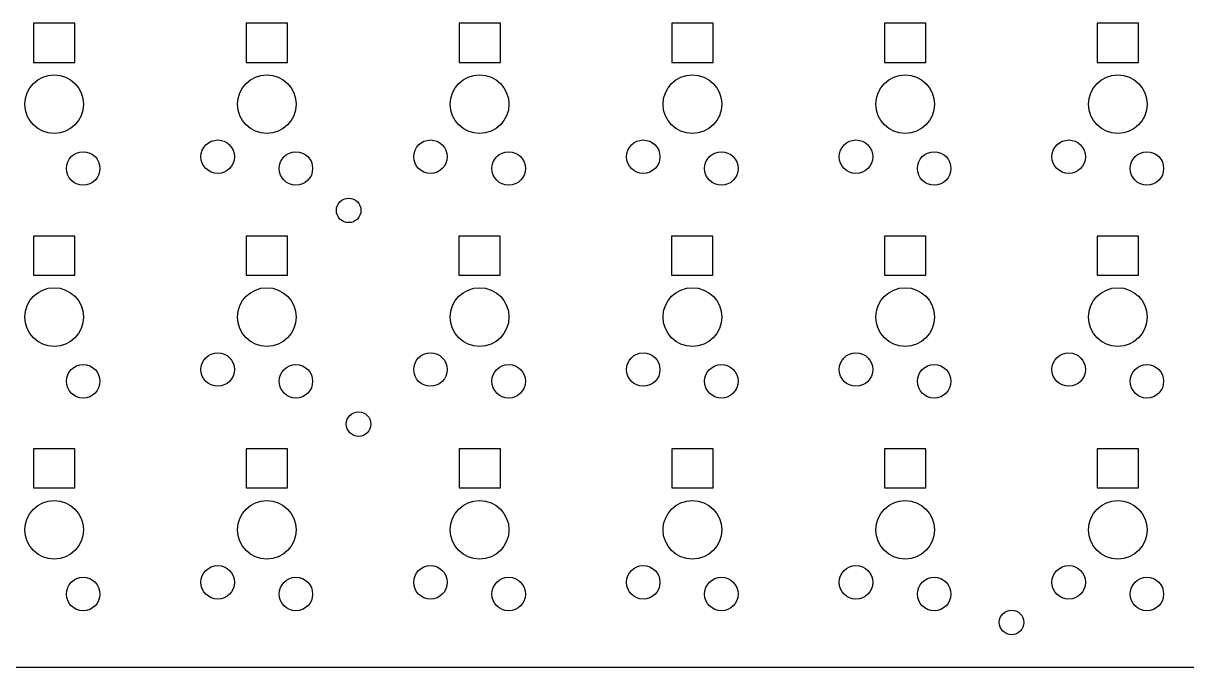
# Model space of a CAD drawing. Header units: millimetres. Extents: x 59 to 476, y -197 to -38.
# Drawn here: x 269.9 to 374.1, y -197.5 to -139.8 of the extents above; entities that cross this region are included whole.
import ezdxf

# ---------------------------------------------------------------- set-up
doc = ezdxf.new("R2010")
doc.units = ezdxf.units.MM
doc.layers.add('Part__Feature122', color=7, linetype='CONTINUOUS')

msp = doc.modelspace()

# ---------------------------------------------------------------- linework, layer by layer
at = {"layer": 'Part__Feature122'}
for p, q in [((270.815, -139.79), (270.815, -143.29)), ((274.515, -139.79), (270.815, -139.79)), ((270.815, -139.79, 1.6), (270.815, -143.29, 1.6)), ((274.515, -139.79, 1.6), (270.815, -139.79, 1.6)), ((270.815, -139.79), (270.815, -139.79, 1.6)), ((270.815, -139.79, 1.6), (270.815, -143.29, 1.6)), ((270.815, -139.79), (270.815, -143.29)), ((274.515, -139.79, 1.6), (270.815, -139.79, 1.6)), ((270.815, -139.79), (270.815, -139.79, 1.6)), ((274.515, -139.79), (270.815, -139.79)), ((274.515, -143.29), (274.515, -139.79)), ((274.515, -143.29, 1.6), (274.515, -139.79, 1.6)), ((274.515, -143.29, 1.6), (274.515, -139.79, 1.6)), ((274.515, -139.79), (274.515, -139.79, 1.6)), ((274.515, -143.29), (274.515, -139.79)), ((274.515, -139.79), (274.515, -139.79, 1.6)), ((289.865, -139.79), (289.865, -143.29)), ((293.565, -139.79), (289.865, -139.79)), ((289.865, -139.79, 1.6), (289.865, -143.29, 1.6)), ((293.565, -139.79, 1.6), (289.865, -139.79, 1.6)), ((289.865, -139.79), (289.865, -139.79, 1.6)), ((289.865, -139.79, 1.6), (289.865, -143.29, 1.6)), ((289.865, -139.79), (289.865, -143.29)), ((293.565, -139.79, 1.6), (289.865, -139.79, 1.6)), ((289.865, -139.79), (289.865, -139.79, 1.6)), ((293.565, -139.79), (289.865, -139.79)), ((293.565, -143.29), (293.565, -139.79)), ((293.565, -143.29, 1.6), (293.565, -139.79, 1.6)), ((293.565, -143.29, 1.6), (293.565, -139.79, 1.6)), ((293.565, -139.79), (293.565, -139.79, 1.6)), ((293.565, -143.29), (293.565, -139.79)), ((293.565, -139.79), (293.565, -139.79, 1.6)), ((308.915, -139.79), (308.915, -143.29)), ((312.615, -139.79), (308.915, -139.79)), ((308.915, -139.79, 1.6), (308.915, -143.29, 1.6)), ((312.615, -139.79, 1.6), (308.915, -139.79, 1.6)), ((308.915, -139.79), (308.915, -139.79, 1.6)), ((308.915, -139.79, 1.6), (308.915, -143.29, 1.6)), ((308.915, -139.79), (308.915, -143.29)), ((312.615, -139.79, 1.6), (308.915, -139.79, 1.6)), ((308.915, -139.79), (308.915, -139.79, 1.6)), ((312.615, -139.79), (308.915, -139.79)), ((312.615, -143.29), (312.615, -139.79)), ((312.615, -143.29, 1.6), (312.615, -139.79, 1.6)), ((312.615, -143.29, 1.6), (312.615, -139.79, 1.6)), ((312.615, -139.79), (312.615, -139.79, 1.6)), ((312.615, -143.29), (312.615, -139.79)), ((312.615, -139.79), (312.615, -139.79, 1.6)), ((327.965, -139.79), (327.965, -143.29)), ((331.665, -139.79), (327.965, -139.79)), ((327.965, -139.79, 1.6), (327.965, -143.29, 1.6)), ((331.665, -139.79, 1.6), (327.965, -139.79, 1.6)), ((327.965, -139.79), (327.965, -139.79, 1.6)), ((327.965, -139.79, 1.6), (327.965, -143.29, 1.6)), ((327.965, -139.79), (327.965, -143.29)), ((331.665, -139.79, 1.6), (327.965, -139.79, 1.6)), ((327.965, -139.79), (327.965, -139.79, 1.6)), ((331.665, -139.79), (327.965, -139.79)), ((331.665, -143.29), (331.665, -139.79)), ((331.665, -143.29, 1.6), (331.665, -139.79, 1.6)), ((331.665, -143.29, 1.6), (331.665, -139.79, 1.6)), ((331.665, -139.79), (331.665, -139.79, 1.6)), ((331.665, -143.29), (331.665, -139.79)), ((331.665, -139.79), (331.665, -139.79, 1.6)), ((347.015, -139.79), (347.015, -143.29)), ((350.715, -139.79), (347.015, -139.79)), ((347.015, -139.79, 1.6), (347.015, -143.29, 1.6)), ((350.715, -139.79, 1.6), (347.015, -139.79, 1.6)), ((347.015, -139.79), (347.015, -139.79, 1.6)), ((347.015, -139.79, 1.6), (347.015, -143.29, 1.6)), ((347.015, -139.79), (347.015, -143.29)), ((350.715, -139.79, 1.6), (347.015, -139.79, 1.6)), ((347.015, -139.79), (347.015, -139.79, 1.6)), ((350.715, -139.79), (347.015, -139.79)), ((350.715, -143.29), (350.715, -139.79)), ((350.715, -143.29, 1.6), (350.715, -139.79, 1.6)), ((350.715, -143.29, 1.6), (350.715, -139.79, 1.6)), ((350.715, -139.79), (350.715, -139.79, 1.6)), ((350.715, -143.29), (350.715, -139.79)), ((350.715, -139.79), (350.715, -139.79, 1.6)), ((366.065, -139.79), (366.065, -143.29)), ((369.765, -139.79), (366.065, -139.79)), ((366.065, -139.79, 1.6), (366.065, -143.29, 1.6)), ((369.765, -139.79, 1.6), (366.065, -139.79, 1.6)), ((366.065, -139.79), (366.065, -139.79, 1.6)), ((366.065, -139.79, 1.6), (366.065, -143.29, 1.6)), ((366.065, -139.79), (366.065, -143.29)), ((369.765, -139.79, 1.6), (366.065, -139.79, 1.6)), ((366.065, -139.79), (366.065, -139.79, 1.6)), ((369.765, -139.79), (366.065, -139.79)), ((369.765, -143.29), (369.765, -139.79)), ((369.765, -143.29, 1.6), (369.765, -139.79, 1.6)), ((369.765, -143.29, 1.6), (369.765, -139.79, 1.6)), ((369.765, -139.79), (369.765, -139.79, 1.6)), ((369.765, -143.29), (369.765, -139.79)), ((369.765, -139.79), (369.765, -139.79, 1.6)), ((270.815, -143.29), (274.515, -143.29)), ((270.815, -143.29, 1.6), (274.515, -143.29, 1.6)), ((270.815, -143.29), (270.815, -143.29, 1.6)), ((270.815, -143.29, 1.6), (274.515, -143.29, 1.6)), ((270.815, -143.29), (274.515, -143.29)), ((270.815, -143.29), (270.815, -143.29, 1.6)), ((274.515, -143.29), (274.515, -143.29, 1.6)), ((274.515, -143.29), (274.515, -143.29, 1.6)), ((289.865, -143.29), (293.565, -143.29)), ((289.865, -143.29, 1.6), (293.565, -143.29, 1.6)), ((289.865, -143.29), (289.865, -143.29, 1.6)), ((289.865, -143.29, 1.6), (293.565, -143.29, 1.6)), ((289.865, -143.29), (293.565, -143.29)), ((289.865, -143.29), (289.865, -143.29, 1.6)), ((293.565, -143.29), (293.565, -143.29, 1.6)), ((293.565, -143.29), (293.565, -143.29, 1.6)), ((308.915, -143.29), (312.615, -143.29)), ((308.915, -143.29, 1.6), (312.615, -143.29, 1.6)), ((308.915, -143.29), (308.915, -143.29, 1.6)), ((308.915, -143.29, 1.6), (312.615, -143.29, 1.6)), ((308.915, -143.29), (312.615, -143.29)), ((308.915, -143.29), (308.915, -143.29, 1.6)), ((312.615, -143.29), (312.615, -143.29, 1.6)), ((312.615, -143.29), (312.615, -143.29, 1.6)), ((327.965, -143.29), (331.665, -143.29)), ((327.965, -143.29, 1.6), (331.665, -143.29, 1.6)), ((327.965, -143.29), (327.965, -143.29, 1.6)), ((327.965, -143.29, 1.6), (331.665, -143.29, 1.6)), ((327.965, -143.29), (331.665, -143.29)), ((327.965, -143.29), (327.965, -143.29, 1.6)), ((331.665, -143.29), (331.665, -143.29, 1.6)), ((331.665, -143.29), (331.665, -143.29, 1.6)), ((347.015, -143.29), (350.715, -143.29)), ((347.015, -143.29, 1.6), (350.715, -143.29, 1.6)), ((347.015, -143.29), (347.015, -143.29, 1.6)), ((347.015, -143.29, 1.6), (350.715, -143.29, 1.6)), ((347.015, -143.29), (350.715, -143.29)), ((347.015, -143.29), (347.015, -143.29, 1.6)), ((350.715, -143.29), (350.715, -143.29, 1.6)), ((350.715, -143.29), (350.715, -143.29, 1.6)), ((366.065, -143.29), (369.765, -143.29)), ((366.065, -143.29, 1.6), (369.765, -143.29, 1.6)), ((366.065, -143.29), (366.065, -143.29, 1.6)), ((366.065, -143.29, 1.6), (369.765, -143.29, 1.6)), ((366.065, -143.29), (369.765, -143.29)), ((366.065, -143.29), (366.065, -143.29, 1.6)), ((369.765, -143.29), (369.765, -143.29, 1.6)), ((369.765, -143.29), (369.765, -143.29, 1.6)), ((272.66, -149.665), (272.66, -149.665, 1.6)), ((272.66, -149.665), (272.66, -149.665, 1.6)), ((291.71, -149.665), (291.71, -149.665, 1.6)), ((291.71, -149.665), (291.71, -149.665, 1.6)), ((310.76, -149.665), (310.76, -149.665, 1.6)), ((310.76, -149.665), (310.76, -149.665, 1.6)), ((329.81, -149.665), (329.81, -149.665, 1.6)), ((329.81, -149.665), (329.81, -149.665, 1.6)), ((348.86, -149.665), (348.86, -149.665, 1.6)), ((348.86, -149.665), (348.86, -149.665, 1.6)), ((367.91, -149.665), (367.91, -149.665, 1.6)), ((367.91, -149.665), (367.91, -149.665, 1.6)), ((287.31, -153.24), (287.31, -153.24, 1.6)), ((287.31, -153.24), (287.31, -153.24, 1.6)), ((306.36, -153.24), (306.36, -153.24, 1.6)), ((306.36, -153.24), (306.36, -153.24, 1.6)), ((325.41, -153.24), (325.41, -153.24, 1.6)), ((325.41, -153.24), (325.41, -153.24, 1.6)), ((344.46, -153.24), (344.46, -153.24, 1.6)), ((344.46, -153.24), (344.46, -153.24, 1.6)), ((363.51, -153.24), (363.51, -153.24, 1.6)), ((363.51, -153.24), (363.51, -153.24, 1.6)), ((275.26, -154.29), (275.26, -154.29, 1.6)), ((275.26, -154.29), (275.26, -154.29, 1.6)), ((294.31, -154.29), (294.31, -154.29, 1.6)), ((294.31, -154.29), (294.31, -154.29, 1.6)), ((313.36, -154.29), (313.36, -154.29, 1.6)), ((313.36, -154.29), (313.36, -154.29, 1.6)), ((332.41, -154.29), (332.41, -154.29, 1.6)), ((332.41, -154.29), (332.41, -154.29, 1.6)), ((351.46, -154.29), (351.46, -154.29, 1.6)), ((351.46, -154.29), (351.46, -154.29, 1.6)), ((370.51, -154.29), (370.51, -154.29, 1.6)), ((370.51, -154.29), (370.51, -154.29, 1.6)), ((299.035, -157.64), (299.035, -157.64, 1.6)), ((299.035, -157.64), (299.035, -157.64, 1.6)), ((270.805, -158.84), (270.805, -162.34)), ((274.505, -158.84), (270.805, -158.84)), ((270.805, -158.84, 1.6), (270.805, -162.34, 1.6)), ((274.505, -158.84, 1.6), (270.805, -158.84, 1.6)), ((270.805, -158.84), (270.805, -158.84, 1.6)), ((270.805, -158.84, 1.6), (270.805, -162.34, 1.6)), ((270.805, -158.84), (270.805, -162.34)), ((274.505, -158.84, 1.6), (270.805, -158.84, 1.6)), ((270.805, -158.84), (270.805, -158.84, 1.6)), ((274.505, -158.84), (270.805, -158.84)), ((274.505, -162.34), (274.505, -158.84)), ((274.505, -162.34, 1.6), (274.505, -158.84, 1.6)), ((274.505, -162.34, 1.6), (274.505, -158.84, 1.6)), ((274.505, -158.84), (274.505, -158.84, 1.6)), ((274.505, -162.34), (274.505, -158.84)), ((274.505, -158.84), (274.505, -158.84, 1.6)), ((289.855, -158.84), (289.855, -162.34)), ((293.555, -158.84), (289.855, -158.84)), ((289.855, -158.84, 1.6), (289.855, -162.34, 1.6)), ((293.555, -158.84, 1.6), (289.855, -158.84, 1.6)), ((289.855, -158.84), (289.855, -158.84, 1.6)), ((289.855, -158.84, 1.6), (289.855, -162.34, 1.6)), ((289.855, -158.84), (289.855, -162.34)), ((293.555, -158.84, 1.6), (289.855, -158.84, 1.6)), ((289.855, -158.84), (289.855, -158.84, 1.6)), ((293.555, -158.84), (289.855, -158.84)), ((293.555, -162.34), (293.555, -158.84)), ((293.555, -162.34, 1.6), (293.555, -158.84, 1.6)), ((293.555, -162.34, 1.6), (293.555, -158.84, 1.6)), ((293.555, -158.84), (293.555, -158.84, 1.6)), ((293.555, -162.34), (293.555, -158.84)), ((293.555, -158.84), (293.555, -158.84, 1.6)), ((308.905, -158.84), (308.905, -162.34)), ((312.605, -158.84), (308.905, -158.84)), ((308.905, -158.84, 1.6), (308.905, -162.34, 1.6)), ((312.605, -158.84, 1.6), (308.905, -158.84, 1.6)), ((308.905, -158.84), (308.905, -158.84, 1.6)), ((308.905, -158.84, 1.6), (308.905, -162.34, 1.6)), ((308.905, -158.84), (308.905, -162.34)), ((312.605, -158.84, 1.6), (308.905, -158.84, 1.6)), ((308.905, -158.84), (308.905, -158.84, 1.6)), ((312.605, -158.84), (308.905, -158.84)), ((312.605, -162.34), (312.605, -158.84)), ((312.605, -162.34, 1.6), (312.605, -158.84, 1.6)), ((312.605, -162.34, 1.6), (312.605, -158.84, 1.6)), ((312.605, -158.84), (312.605, -158.84, 1.6)), ((312.605, -162.34), (312.605, -158.84)), ((312.605, -158.84), (312.605, -158.84, 1.6)), ((327.955, -158.84), (327.955, -162.34)), ((331.655, -158.84), (327.955, -158.84)), ((327.955, -158.84, 1.6), (327.955, -162.34, 1.6)), ((331.655, -158.84, 1.6), (327.955, -158.84, 1.6)), ((327.955, -158.84), (327.955, -158.84, 1.6)), ((327.955, -158.84, 1.6), (327.955, -162.34, 1.6)), ((327.955, -158.84), (327.955, -162.34)), ((331.655, -158.84, 1.6), (327.955, -158.84, 1.6)), ((327.955, -158.84), (327.955, -158.84, 1.6)), ((331.655, -158.84), (327.955, -158.84)), ((331.655, -162.34), (331.655, -158.84)), ((331.655, -162.34, 1.6), (331.655, -158.84, 1.6)), ((331.655, -162.34, 1.6), (331.655, -158.84, 1.6)), ((331.655, -158.84), (331.655, -158.84, 1.6)), ((331.655, -162.34), (331.655, -158.84)), ((331.655, -158.84), (331.655, -158.84, 1.6)), ((347.005, -158.84), (347.005, -162.34)), ((350.705, -158.84), (347.005, -158.84)), ((347.005, -158.84, 1.6), (347.005, -162.34, 1.6)), ((350.705, -158.84, 1.6), (347.005, -158.84, 1.6)), ((347.005, -158.84), (347.005, -158.84, 1.6)), ((347.005, -158.84, 1.6), (347.005, -162.34, 1.6)), ((347.005, -158.84), (347.005, -162.34)), ((350.705, -158.84, 1.6), (347.005, -158.84, 1.6)), ((347.005, -158.84), (347.005, -158.84, 1.6)), ((350.705, -158.84), (347.005, -158.84)), ((350.705, -162.34), (350.705, -158.84)), ((350.705, -162.34, 1.6), (350.705, -158.84, 1.6)), ((350.705, -162.34, 1.6), (350.705, -158.84, 1.6)), ((350.705, -158.84), (350.705, -158.84, 1.6)), ((350.705, -162.34), (350.705, -158.84)), ((350.705, -158.84), (350.705, -158.84, 1.6)), ((366.055, -158.84), (366.055, -162.34)), ((369.755, -158.84), (366.055, -158.84)), ((366.055, -158.84, 1.6), (366.055, -162.34, 1.6)), ((369.755, -158.84, 1.6), (366.055, -158.84, 1.6)), ((366.055, -158.84), (366.055, -158.84, 1.6)), ((366.055, -158.84, 1.6), (366.055, -162.34, 1.6)), ((366.055, -158.84), (366.055, -162.34)), ((369.755, -158.84, 1.6), (366.055, -158.84, 1.6)), ((366.055, -158.84), (366.055, -158.84, 1.6)), ((369.755, -158.84), (366.055, -158.84)), ((369.755, -162.34), (369.755, -158.84)), ((369.755, -162.34, 1.6), (369.755, -158.84, 1.6)), ((369.755, -162.34, 1.6), (369.755, -158.84, 1.6)), ((369.755, -158.84), (369.755, -158.84, 1.6)), ((369.755, -162.34), (369.755, -158.84)), ((369.755, -158.84), (369.755, -158.84, 1.6)), ((270.805, -162.34), (274.505, -162.34)), ((270.805, -162.34, 1.6), (274.505, -162.34, 1.6)), ((270.805, -162.34), (270.805, -162.34, 1.6)), ((270.805, -162.34, 1.6), (274.505, -162.34, 1.6)), ((270.805, -162.34), (274.505, -162.34)), ((270.805, -162.34), (270.805, -162.34, 1.6)), ((274.505, -162.34), (274.505, -162.34, 1.6)), ((274.505, -162.34), (274.505, -162.34, 1.6)), ((289.855, -162.34), (293.555, -162.34)), ((289.855, -162.34, 1.6), (293.555, -162.34, 1.6)), ((289.855, -162.34), (289.855, -162.34, 1.6)), ((289.855, -162.34, 1.6), (293.555, -162.34, 1.6)), ((289.855, -162.34), (293.555, -162.34)), ((289.855, -162.34), (289.855, -162.34, 1.6)), ((293.555, -162.34), (293.555, -162.34, 1.6)), ((293.555, -162.34), (293.555, -162.34, 1.6)), ((308.905, -162.34), (312.605, -162.34)), ((308.905, -162.34, 1.6), (312.605, -162.34, 1.6)), ((308.905, -162.34), (308.905, -162.34, 1.6)), ((308.905, -162.34, 1.6), (312.605, -162.34, 1.6)), ((308.905, -162.34), (312.605, -162.34)), ((308.905, -162.34), (308.905, -162.34, 1.6)), ((312.605, -162.34), (312.605, -162.34, 1.6)), ((312.605, -162.34), (312.605, -162.34, 1.6)), ((327.955, -162.34), (331.655, -162.34)), ((327.955, -162.34, 1.6), (331.655, -162.34, 1.6)), ((327.955, -162.34), (327.955, -162.34, 1.6)), ((327.955, -162.34, 1.6), (331.655, -162.34, 1.6)), ((327.955, -162.34), (331.655, -162.34)), ((327.955, -162.34), (327.955, -162.34, 1.6)), ((331.655, -162.34), (331.655, -162.34, 1.6)), ((331.655, -162.34), (331.655, -162.34, 1.6)), ((347.005, -162.34), (350.705, -162.34)), ((347.005, -162.34, 1.6), (350.705, -162.34, 1.6)), ((347.005, -162.34), (347.005, -162.34, 1.6)), ((347.005, -162.34, 1.6), (350.705, -162.34, 1.6)), ((347.005, -162.34), (350.705, -162.34)), ((347.005, -162.34), (347.005, -162.34, 1.6)), ((350.705, -162.34), (350.705, -162.34, 1.6)), ((350.705, -162.34), (350.705, -162.34, 1.6)), ((366.055, -162.34), (369.755, -162.34)), ((366.055, -162.34, 1.6), (369.755, -162.34, 1.6)), ((366.055, -162.34), (366.055, -162.34, 1.6)), ((366.055, -162.34, 1.6), (369.755, -162.34, 1.6)), ((366.055, -162.34), (369.755, -162.34)), ((366.055, -162.34), (366.055, -162.34, 1.6)), ((369.755, -162.34), (369.755, -162.34, 1.6)), ((369.755, -162.34), (369.755, -162.34, 1.6)), ((272.66, -168.715), (272.66, -168.715, 1.6)), ((272.66, -168.715), (272.66, -168.715, 1.6)), ((291.71, -168.715), (291.71, -168.715, 1.6)), ((291.71, -168.715), (291.71, -168.715, 1.6)), ((310.76, -168.715), (310.76, -168.715, 1.6)), ((310.76, -168.715), (310.76, -168.715, 1.6)), ((329.81, -168.715), (329.81, -168.715, 1.6)), ((329.81, -168.715), (329.81, -168.715, 1.6)), ((348.86, -168.715), (348.86, -168.715, 1.6)), ((348.86, -168.715), (348.86, -168.715, 1.6)), ((367.91, -168.715), (367.91, -168.715, 1.6)), ((367.91, -168.715), (367.91, -168.715, 1.6)), ((287.31, -172.29), (287.31, -172.29, 1.6)), ((287.31, -172.29), (287.31, -172.29, 1.6)), ((306.36, -172.29), (306.36, -172.29, 1.6)), ((306.36, -172.29), (306.36, -172.29, 1.6)), ((325.41, -172.29), (325.41, -172.29, 1.6)), ((325.41, -172.29), (325.41, -172.29, 1.6)), ((344.46, -172.29), (344.46, -172.29, 1.6)), ((344.46, -172.29), (344.46, -172.29, 1.6)), ((363.51, -172.29), (363.51, -172.29, 1.6)), ((363.51, -172.29), (363.51, -172.29, 1.6)), ((275.26, -173.34), (275.26, -173.34, 1.6)), ((275.26, -173.34), (275.26, -173.34, 1.6)), ((294.31, -173.34), (294.31, -173.34, 1.6)), ((294.31, -173.34), (294.31, -173.34, 1.6)), ((313.36, -173.34), (313.36, -173.34, 1.6)), ((313.36, -173.34), (313.36, -173.34, 1.6)), ((332.41, -173.34), (332.41, -173.34, 1.6)), ((332.41, -173.34), (332.41, -173.34, 1.6)), ((351.46, -173.34), (351.46, -173.34, 1.6)), ((351.46, -173.34), (351.46, -173.34, 1.6)), ((370.51, -173.34), (370.51, -173.34, 1.6)), ((370.51, -173.34), (370.51, -173.34, 1.6)), ((299.925, -176.77), (299.925, -176.77, 1.6)), ((299.925, -176.77), (299.925, -176.77, 1.6)), ((270.815, -177.89), (270.815, -181.39)), ((274.515, -177.89), (270.815, -177.89)), ((270.815, -177.89, 1.6), (270.815, -181.39, 1.6)), ((274.515, -177.89, 1.6), (270.815, -177.89, 1.6)), ((270.815, -177.89), (270.815, -177.89, 1.6)), ((270.815, -177.89, 1.6), (270.815, -181.39, 1.6)), ((270.815, -177.89), (270.815, -181.39)), ((274.515, -177.89, 1.6), (270.815, -177.89, 1.6)), ((270.815, -177.89), (270.815, -177.89, 1.6)), ((274.515, -177.89), (270.815, -177.89)), ((274.515, -181.39), (274.515, -177.89)), ((274.515, -181.39, 1.6), (274.515, -177.89, 1.6)), ((274.515, -181.39, 1.6), (274.515, -177.89, 1.6)), ((274.515, -177.89), (274.515, -177.89, 1.6)), ((274.515, -181.39), (274.515, -177.89)), ((274.515, -177.89), (274.515, -177.89, 1.6)), ((289.865, -177.89), (289.865, -181.39)), ((293.565, -177.89), (289.865, -177.89)), ((289.865, -177.89, 1.6), (289.865, -181.39, 1.6)), ((293.565, -177.89, 1.6), (289.865, -177.89, 1.6)), ((289.865, -177.89), (289.865, -177.89, 1.6)), ((289.865, -177.89, 1.6), (289.865, -181.39, 1.6)), ((289.865, -177.89), (289.865, -181.39)), ((293.565, -177.89, 1.6), (289.865, -177.89, 1.6)), ((289.865, -177.89), (289.865, -177.89, 1.6)), ((293.565, -177.89), (289.865, -177.89)), ((293.565, -181.39), (293.565, -177.89)), ((293.565, -181.39, 1.6), (293.565, -177.89, 1.6)), ((293.565, -181.39, 1.6), (293.565, -177.89, 1.6)), ((293.565, -177.89), (293.565, -177.89, 1.6)), ((293.565, -181.39), (293.565, -177.89)), ((293.565, -177.89), (293.565, -177.89, 1.6)), ((308.915, -177.89), (308.915, -181.39)), ((312.615, -177.89), (308.915, -177.89)), ((308.915, -177.89, 1.6), (308.915, -181.39, 1.6)), ((312.615, -177.89, 1.6), (308.915, -177.89, 1.6)), ((308.915, -177.89), (308.915, -177.89, 1.6)), ((308.915, -177.89, 1.6), (308.915, -181.39, 1.6)), ((308.915, -177.89), (308.915, -181.39)), ((312.615, -177.89, 1.6), (308.915, -177.89, 1.6)), ((308.915, -177.89), (308.915, -177.89, 1.6)), ((312.615, -177.89), (308.915, -177.89)), ((312.615, -181.39), (312.615, -177.89)), ((312.615, -181.39, 1.6), (312.615, -177.89, 1.6)), ((312.615, -181.39, 1.6), (312.615, -177.89, 1.6)), ((312.615, -177.89), (312.615, -177.89, 1.6)), ((312.615, -181.39), (312.615, -177.89)), ((312.615, -177.89), (312.615, -177.89, 1.6)), ((327.965, -177.89), (327.965, -181.39)), ((331.665, -177.89), (327.965, -177.89)), ((327.965, -177.89, 1.6), (327.965, -181.39, 1.6)), ((331.665, -177.89, 1.6), (327.965, -177.89, 1.6)), ((327.965, -177.89), (327.965, -177.89, 1.6)), ((327.965, -177.89, 1.6), (327.965, -181.39, 1.6)), ((327.965, -177.89), (327.965, -181.39)), ((331.665, -177.89, 1.6), (327.965, -177.89, 1.6)), ((327.965, -177.89), (327.965, -177.89, 1.6)), ((331.665, -177.89), (327.965, -177.89)), ((331.665, -181.39), (331.665, -177.89)), ((331.665, -181.39, 1.6), (331.665, -177.89, 1.6)), ((331.665, -181.39, 1.6), (331.665, -177.89, 1.6)), ((331.665, -177.89), (331.665, -177.89, 1.6)), ((331.665, -181.39), (331.665, -177.89)), ((331.665, -177.89), (331.665, -177.89, 1.6)), ((347.015, -177.89), (347.015, -181.39)), ((350.715, -177.89), (347.015, -177.89)), ((347.015, -177.89, 1.6), (347.015, -181.39, 1.6)), ((350.715, -177.89, 1.6), (347.015, -177.89, 1.6)), ((347.015, -177.89), (347.015, -177.89, 1.6)), ((347.015, -177.89, 1.6), (347.015, -181.39, 1.6)), ((347.015, -177.89), (347.015, -181.39)), ((350.715, -177.89, 1.6), (347.015, -177.89, 1.6)), ((347.015, -177.89), (347.015, -177.89, 1.6)), ((350.715, -177.89), (347.015, -177.89)), ((350.715, -181.39), (350.715, -177.89)), ((350.715, -181.39, 1.6), (350.715, -177.89, 1.6)), ((350.715, -181.39, 1.6), (350.715, -177.89, 1.6)), ((350.715, -177.89), (350.715, -177.89, 1.6)), ((350.715, -181.39), (350.715, -177.89)), ((350.715, -177.89), (350.715, -177.89, 1.6)), ((366.065, -177.89), (366.065, -181.39)), ((369.765, -177.89), (366.065, -177.89)), ((366.065, -177.89, 1.6), (366.065, -181.39, 1.6)), ((369.765, -177.89, 1.6), (366.065, -177.89, 1.6)), ((366.065, -177.89), (366.065, -177.89, 1.6)), ((366.065, -177.89, 1.6), (366.065, -181.39, 1.6)), ((366.065, -177.89), (366.065, -181.39)), ((369.765, -177.89, 1.6), (366.065, -177.89, 1.6)), ((366.065, -177.89), (366.065, -177.89, 1.6)), ((369.765, -177.89), (366.065, -177.89)), ((369.765, -181.39), (369.765, -177.89)), ((369.765, -181.39, 1.6), (369.765, -177.89, 1.6)), ((369.765, -181.39, 1.6), (369.765, -177.89, 1.6)), ((369.765, -177.89), (369.765, -177.89, 1.6)), ((369.765, -181.39), (369.765, -177.89)), ((369.765, -177.89), (369.765, -177.89, 1.6)), ((270.815, -181.39), (274.515, -181.39)), ((270.815, -181.39, 1.6), (274.515, -181.39, 1.6)), ((270.815, -181.39), (270.815, -181.39, 1.6)), ((270.815, -181.39, 1.6), (274.515, -181.39, 1.6)), ((270.815, -181.39), (274.515, -181.39)), ((270.815, -181.39), (270.815, -181.39, 1.6)), ((274.515, -181.39), (274.515, -181.39, 1.6)), ((274.515, -181.39), (274.515, -181.39, 1.6)), ((289.865, -181.39), (293.565, -181.39)), ((289.865, -181.39, 1.6), (293.565, -181.39, 1.6)), ((289.865, -181.39), (289.865, -181.39, 1.6)), ((289.865, -181.39, 1.6), (293.565, -181.39, 1.6)), ((289.865, -181.39), (293.565, -181.39)), ((289.865, -181.39), (289.865, -181.39, 1.6)), ((293.565, -181.39), (293.565, -181.39, 1.6)), ((293.565, -181.39), (293.565, -181.39, 1.6)), ((308.915, -181.39), (312.615, -181.39)), ((308.915, -181.39, 1.6), (312.615, -181.39, 1.6)), ((308.915, -181.39), (308.915, -181.39, 1.6)), ((308.915, -181.39, 1.6), (312.615, -181.39, 1.6)), ((308.915, -181.39), (312.615, -181.39)), ((308.915, -181.39), (308.915, -181.39, 1.6)), ((312.615, -181.39), (312.615, -181.39, 1.6)), ((312.615, -181.39), (312.615, -181.39, 1.6)), ((327.965, -181.39), (331.665, -181.39)), ((327.965, -181.39, 1.6), (331.665, -181.39, 1.6)), ((327.965, -181.39), (327.965, -181.39, 1.6)), ((327.965, -181.39, 1.6), (331.665, -181.39, 1.6)), ((327.965, -181.39), (331.665, -181.39)), ((327.965, -181.39), (327.965, -181.39, 1.6)), ((331.665, -181.39), (331.665, -181.39, 1.6)), ((331.665, -181.39), (331.665, -181.39, 1.6)), ((347.015, -181.39), (350.715, -181.39)), ((347.015, -181.39, 1.6), (350.715, -181.39, 1.6)), ((347.015, -181.39), (347.015, -181.39, 1.6)), ((347.015, -181.39, 1.6), (350.715, -181.39, 1.6)), ((347.015, -181.39), (350.715, -181.39)), ((347.015, -181.39), (347.015, -181.39, 1.6)), ((350.715, -181.39), (350.715, -181.39, 1.6)), ((350.715, -181.39), (350.715, -181.39, 1.6)), ((366.065, -181.39), (369.765, -181.39)), ((366.065, -181.39, 1.6), (369.765, -181.39, 1.6)), ((366.065, -181.39), (366.065, -181.39, 1.6)), ((366.065, -181.39, 1.6), (369.765, -181.39, 1.6)), ((366.065, -181.39), (369.765, -181.39)), ((366.065, -181.39), (366.065, -181.39, 1.6)), ((369.765, -181.39), (369.765, -181.39, 1.6)), ((369.765, -181.39), (369.765, -181.39, 1.6)), ((272.66, -187.765), (272.66, -187.765, 1.6)), ((272.66, -187.765), (272.66, -187.765, 1.6)), ((291.71, -187.765), (291.71, -187.765, 1.6)), ((291.71, -187.765), (291.71, -187.765, 1.6)), ((310.76, -187.765), (310.76, -187.765, 1.6)), ((310.76, -187.765), (310.76, -187.765, 1.6)), ((329.81, -187.765), (329.81, -187.765, 1.6)), ((329.81, -187.765), (329.81, -187.765, 1.6)), ((348.86, -187.765), (348.86, -187.765, 1.6)), ((348.86, -187.765), (348.86, -187.765, 1.6)), ((367.91, -187.765), (367.91, -187.765, 1.6)), ((367.91, -187.765), (367.91, -187.765, 1.6)), ((287.31, -191.34), (287.31, -191.34, 1.6)), ((287.31, -191.34), (287.31, -191.34, 1.6)), ((306.36, -191.34), (306.36, -191.34, 1.6)), ((306.36, -191.34), (306.36, -191.34, 1.6)), ((325.41, -191.34), (325.41, -191.34, 1.6)), ((325.41, -191.34), (325.41, -191.34, 1.6)), ((344.46, -191.34), (344.46, -191.34, 1.6)), ((344.46, -191.34), (344.46, -191.34, 1.6)), ((363.51, -191.34), (363.51, -191.34, 1.6)), ((363.51, -191.34), (363.51, -191.34, 1.6)), ((275.26, -192.39), (275.26, -192.39, 1.6)), ((275.26, -192.39), (275.26, -192.39, 1.6)), ((294.31, -192.39), (294.31, -192.39, 1.6)), ((294.31, -192.39), (294.31, -192.39, 1.6)), ((313.36, -192.39), (313.36, -192.39, 1.6)), ((313.36, -192.39), (313.36, -192.39, 1.6)), ((332.41, -192.39), (332.41, -192.39, 1.6)), ((332.41, -192.39), (332.41, -192.39, 1.6)), ((351.46, -192.39), (351.46, -192.39, 1.6)), ((351.46, -192.39), (351.46, -192.39, 1.6)), ((370.51, -192.39), (370.51, -192.39, 1.6)), ((370.51, -192.39), (370.51, -192.39, 1.6)), ((358.395, -194.53), (358.395, -194.53, 1.6)), ((358.395, -194.53), (358.395, -194.53, 1.6)), ((445.799, -197.46), (62.7176, -197.485)), ((445.799, -197.46, 1.6), (62.7176, -197.485, 1.6)), ((445.799, -197.46, 1.6), (62.7176, -197.485, 1.6)), ((445.799, -197.46), (62.7176, -197.485))]:
    msp.add_line(p, q, dxfattribs=at)
for centre, radius in [((272.66, -147.04), 2.625), ((272.66, -147.04), 2.625), ((272.66, -147.04), 2.625), ((272.66, -147.04), 2.625), ((291.71, -147.04), 2.625), ((291.71, -147.04), 2.625), ((291.71, -147.04), 2.625), ((291.71, -147.04), 2.625), ((310.76, -147.04), 2.625), ((310.76, -147.04), 2.625), ((310.76, -147.04), 2.625), ((310.76, -147.04), 2.625), ((329.81, -147.04), 2.625), ((329.81, -147.04), 2.625), ((329.81, -147.04), 2.625), ((329.81, -147.04), 2.625), ((348.86, -147.04), 2.625), ((348.86, -147.04), 2.625), ((348.86, -147.04), 2.625), ((348.86, -147.04), 2.625), ((367.91, -147.04), 2.625), ((367.91, -147.04), 2.625), ((367.91, -147.04), 2.625), ((367.91, -147.04), 2.625), ((287.31, -151.74), 1.5), ((287.31, -151.74), 1.5), ((287.31, -151.74), 1.5), ((287.31, -151.74), 1.5), ((306.36, -151.74), 1.5), ((306.36, -151.74), 1.5), ((306.36, -151.74), 1.5), ((306.36, -151.74), 1.5), ((325.41, -151.74), 1.5), ((325.41, -151.74), 1.5), ((325.41, -151.74), 1.5), ((325.41, -151.74), 1.5), ((344.46, -151.74), 1.5), ((344.46, -151.74), 1.5), ((344.46, -151.74), 1.5), ((344.46, -151.74), 1.5), ((363.51, -151.74), 1.5), ((363.51, -151.74), 1.5), ((363.51, -151.74), 1.5), ((363.51, -151.74), 1.5), ((275.26, -152.79), 1.5), ((275.26, -152.79), 1.5), ((275.26, -152.79), 1.5), ((275.26, -152.79), 1.5), ((294.31, -152.79), 1.5), ((294.31, -152.79), 1.5), ((294.31, -152.79), 1.5), ((294.31, -152.79), 1.5), ((313.36, -152.79), 1.5), ((313.36, -152.79), 1.5), ((313.36, -152.79), 1.5), ((313.36, -152.79), 1.5), ((332.41, -152.79), 1.5), ((332.41, -152.79), 1.5), ((332.41, -152.79), 1.5), ((332.41, -152.79), 1.5), ((351.46, -152.79), 1.5), ((351.46, -152.79), 1.5), ((351.46, -152.79), 1.5), ((351.46, -152.79), 1.5), ((370.51, -152.79), 1.5), ((370.51, -152.79), 1.5), ((370.51, -152.79), 1.5), ((370.51, -152.79), 1.5), ((299.035, -156.54), 1.1), ((299.035, -156.54), 1.1), ((299.035, -156.54), 1.1), ((299.035, -156.54), 1.1), ((272.66, -166.09), 2.625), ((272.66, -166.09), 2.625), ((272.66, -166.09), 2.625), ((272.66, -166.09), 2.625), ((291.71, -166.09), 2.625), ((291.71, -166.09), 2.625), ((291.71, -166.09), 2.625), ((291.71, -166.09), 2.625), ((310.76, -166.09), 2.625), ((310.76, -166.09), 2.625), ((310.76, -166.09), 2.625), ((310.76, -166.09), 2.625), ((329.81, -166.09), 2.625), ((329.81, -166.09), 2.625), ((329.81, -166.09), 2.625), ((329.81, -166.09), 2.625), ((348.86, -166.09), 2.625), ((348.86, -166.09), 2.625), ((348.86, -166.09), 2.625), ((348.86, -166.09), 2.625), ((367.91, -166.09), 2.625), ((367.91, -166.09), 2.625), ((367.91, -166.09), 2.625), ((367.91, -166.09), 2.625), ((287.31, -170.79), 1.5), ((287.31, -170.79), 1.5), ((287.31, -170.79), 1.5), ((287.31, -170.79), 1.5), ((306.36, -170.79), 1.5), ((306.36, -170.79), 1.5), ((306.36, -170.79), 1.5), ((306.36, -170.79), 1.5), ((325.41, -170.79), 1.5), ((325.41, -170.79), 1.5), ((325.41, -170.79), 1.5), ((325.41, -170.79), 1.5), ((344.46, -170.79), 1.5), ((344.46, -170.79), 1.5), ((344.46, -170.79), 1.5), ((344.46, -170.79), 1.5), ((363.51, -170.79), 1.5), ((363.51, -170.79), 1.5), ((363.51, -170.79), 1.5), ((363.51, -170.79), 1.5), ((275.26, -171.84), 1.5), ((275.26, -171.84), 1.5), ((275.26, -171.84), 1.5), ((275.26, -171.84), 1.5), ((294.31, -171.84), 1.5), ((294.31, -171.84), 1.5), ((294.31, -171.84), 1.5), ((294.31, -171.84), 1.5), ((313.36, -171.84), 1.5), ((313.36, -171.84), 1.5), ((313.36, -171.84), 1.5), ((313.36, -171.84), 1.5), ((332.41, -171.84), 1.5), ((332.41, -171.84), 1.5), ((332.41, -171.84), 1.5), ((332.41, -171.84), 1.5), ((351.46, -171.84), 1.5), ((351.46, -171.84), 1.5), ((351.46, -171.84), 1.5), ((351.46, -171.84), 1.5), ((370.51, -171.84), 1.5), ((370.51, -171.84), 1.5), ((370.51, -171.84), 1.5), ((370.51, -171.84), 1.5), ((299.925, -175.67), 1.1), ((299.925, -175.67), 1.1), ((299.925, -175.67), 1.1), ((299.925, -175.67), 1.1), ((272.66, -185.14), 2.625), ((272.66, -185.14), 2.625), ((272.66, -185.14), 2.625), ((272.66, -185.14), 2.625), ((291.71, -185.14), 2.625), ((291.71, -185.14), 2.625), ((291.71, -185.14), 2.625), ((291.71, -185.14), 2.625), ((310.76, -185.14), 2.625), ((310.76, -185.14), 2.625), ((310.76, -185.14), 2.625), ((310.76, -185.14), 2.625), ((329.81, -185.14), 2.625), ((329.81, -185.14), 2.625), ((329.81, -185.14), 2.625), ((329.81, -185.14), 2.625), ((348.86, -185.14), 2.625), ((348.86, -185.14), 2.625), ((348.86, -185.14), 2.625), ((348.86, -185.14), 2.625), ((367.91, -185.14), 2.625), ((367.91, -185.14), 2.625), ((367.91, -185.14), 2.625), ((367.91, -185.14), 2.625), ((287.31, -189.84), 1.5), ((287.31, -189.84), 1.5), ((287.31, -189.84), 1.5), ((287.31, -189.84), 1.5), ((306.36, -189.84), 1.5), ((306.36, -189.84), 1.5), ((306.36, -189.84), 1.5), ((306.36, -189.84), 1.5), ((325.41, -189.84), 1.5), ((325.41, -189.84), 1.5), ((325.41, -189.84), 1.5), ((325.41, -189.84), 1.5), ((344.46, -189.84), 1.5), ((344.46, -189.84), 1.5), ((344.46, -189.84), 1.5), ((344.46, -189.84), 1.5), ((363.51, -189.84), 1.5), ((363.51, -189.84), 1.5), ((363.51, -189.84), 1.5), ((363.51, -189.84), 1.5), ((275.26, -190.89), 1.5), ((275.26, -190.89), 1.5), ((275.26, -190.89), 1.5), ((275.26, -190.89), 1.5), ((294.31, -190.89), 1.5), ((294.31, -190.89), 1.5), ((294.31, -190.89), 1.5), ((294.31, -190.89), 1.5), ((313.36, -190.89), 1.5), ((313.36, -190.89), 1.5), ((313.36, -190.89), 1.5), ((313.36, -190.89), 1.5), ((332.41, -190.89), 1.5), ((332.41, -190.89), 1.5), ((332.41, -190.89), 1.5), ((332.41, -190.89), 1.5), ((351.46, -190.89), 1.5), ((351.46, -190.89), 1.5), ((351.46, -190.89), 1.5), ((351.46, -190.89), 1.5), ((370.51, -190.89), 1.5), ((370.51, -190.89), 1.5), ((370.51, -190.89), 1.5), ((370.51, -190.89), 1.5), ((358.395, -193.43), 1.1), ((358.395, -193.43), 1.1), ((358.395, -193.43), 1.1), ((358.395, -193.43), 1.1)]:
    msp.add_circle(centre, radius, dxfattribs=at)

doc.saveas('drawing.dxf')
